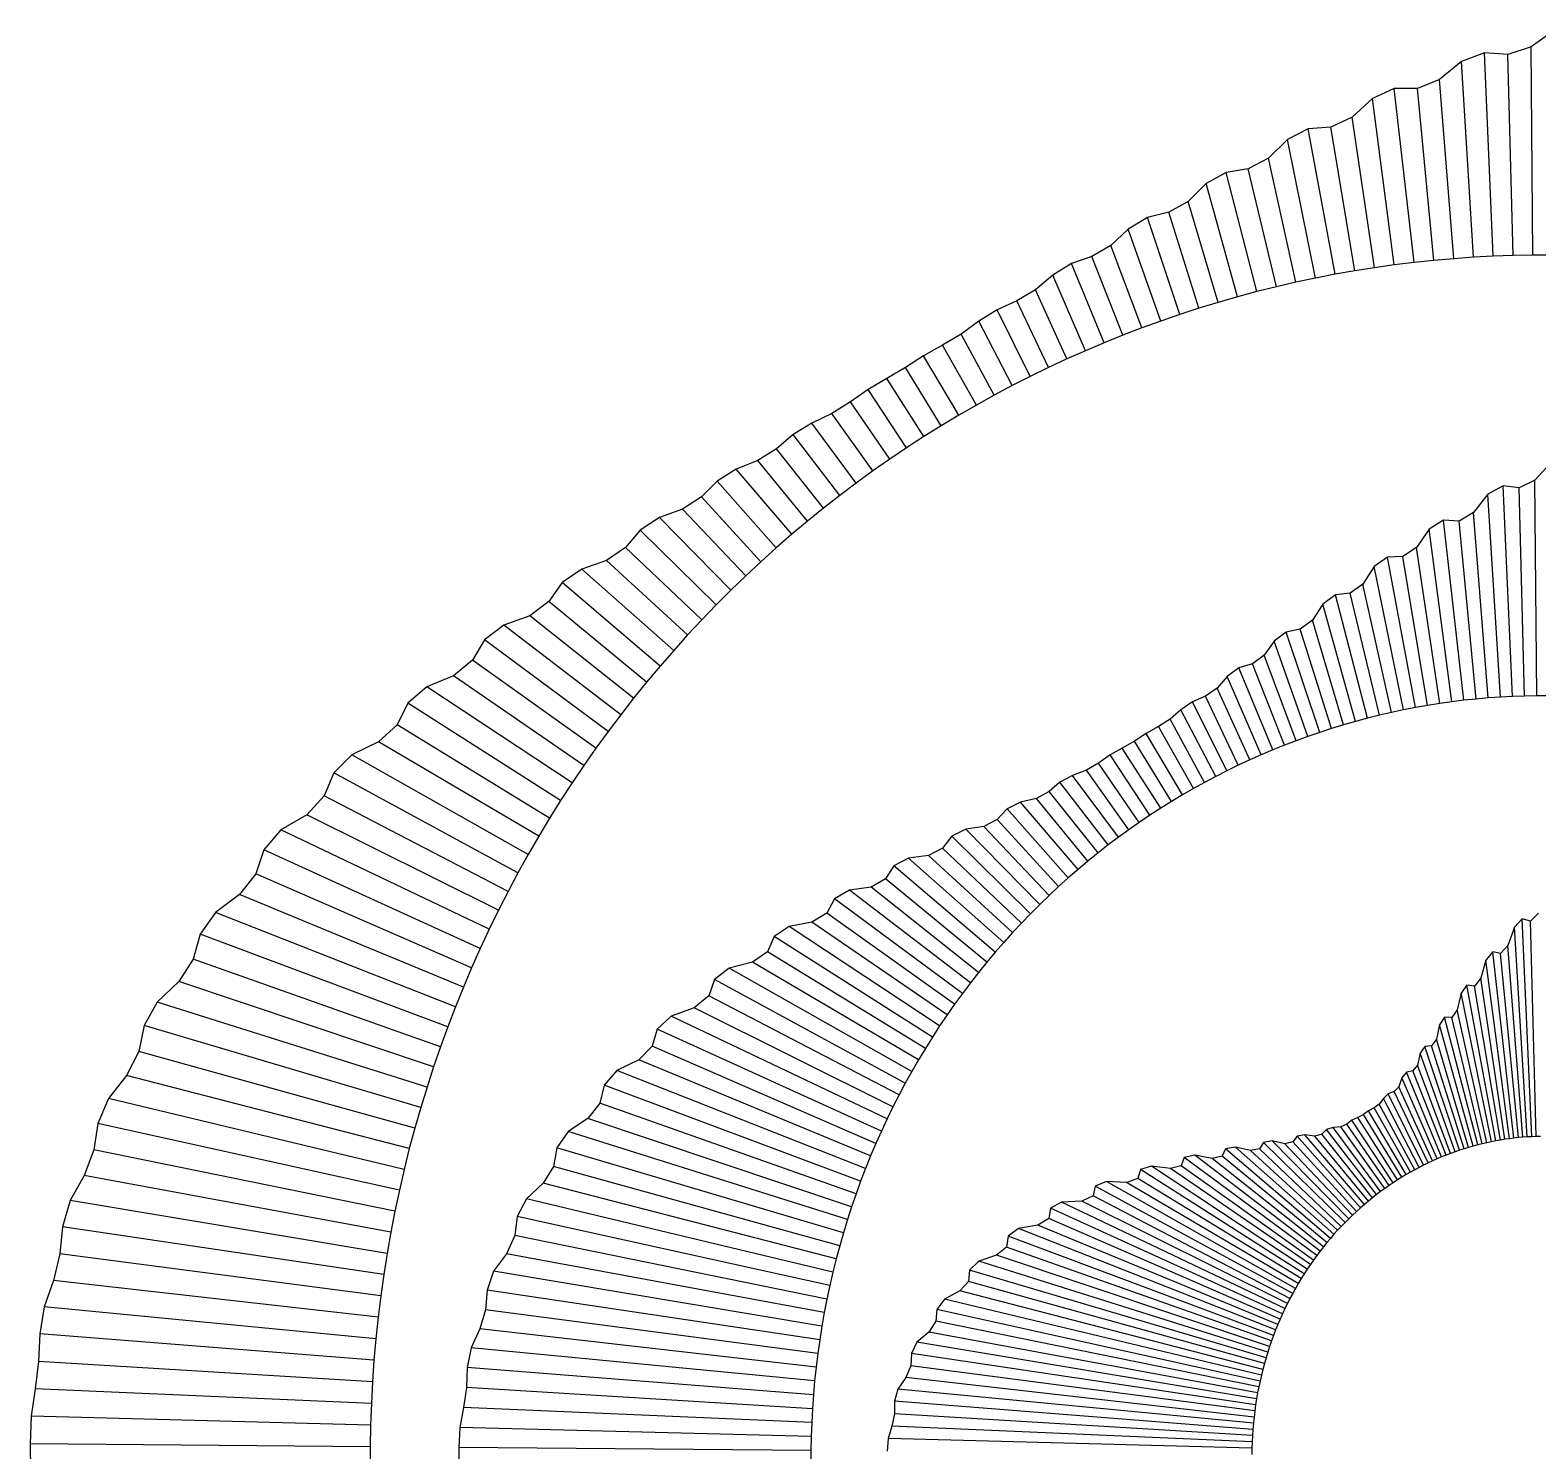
# Model space of a CAD drawing. Header units: metres. Extents: x -3093 to 1939, y -2140 to 2679.
# Drawn here: x -3093 to -271, y -62 to 2599 of the extents above; entities that cross this region are included whole.
import ezdxf

# ---------------------------------------------------------------- set-up
doc = ezdxf.new("R2010")
doc.units = ezdxf.units.M
for name, color, linetype in [('Fill', 3, 'Continuous'), ('Inner', 2, 'Continuous'), ('Outer', 1, 'Continuous')]:
    doc.layers.add(name, color=color, linetype=linetype)

msp = doc.modelspace()

# ---------------------------------------------------------------- linework, layer by layer
at = {"layer": 'Fill'}
for p, q in [((-391.8, 2173.3), (-414.2, 2540.2)), ((-354.7, 2175.2), (-371.3, 2556)), ((-317.7, 2176.5), (-327.5, 2553.1)), ((-280.6, 2177.2), (-284, 2567.3)), ((-503, 2163.6), (-540, 2489.1)), ((-465.9, 2167.5), (-496.9, 2489.3)), ((-428.9, 2170.7), (-455.3, 2506.2)), ((-540, 2159), (-581, 2470.9)), ((-576.9, 2153.8), (-619, 2435.7)), ((-650.6, 2141.5), (-701.1, 2413.6)), ((-613.8, 2148), (-658.8, 2417)), ((-687.4, 2134.4), (-740.2, 2393.7)), ((-724.1, 2126.6), (-775.6, 2358.8)), ((-797.1, 2109), (-854.8, 2332.3)), ((-760.6, 2118.1), (-813.6, 2338.9)), ((-833.4, 2099.3), (-892.2, 2311.4)), ((-869.6, 2088.9), (-925.6, 2278.1)), ((-941.5, 2066.3), (-1002.2, 2247.7)), ((-905.6, 2077.9), (-962.2, 2257.6)), ((-977.2, 2054), (-1038.2, 2226.2)), ((-1048, 2027.5), (-1106, 2174.8)), ((-1012.7, 2041), (-1070.5, 2195.5)), ((-1083.1, 2013.3), (-1144.5, 2161.5)), ((-1118, 1998.5), (-1179.5, 2139.9)), ((-1187.2, 1967), (-1246.7, 2091.7)), ((-1152.7, 1983), (-1211.7, 2112.4)), ((-1221.4, 1950.3), (-1283.6, 2075.1)), ((-1255.3, 1933), (-1318, 2053.5)), ((-1322.3, 1896.6), (-1385.7, 2008.7)), ((-1288.9, 1915.1), (-1351, 2029.5)), ((-1355.4, 1877.5), (-1421, 1988.8)), ((-1388.2, 1857.8), (-1455.2, 1967.2)), ((-1452.8, 1816.7), (-1524.9, 1925.6)), ((-1420.6, 1837.5), (-1490, 1946.4)), ((-1484.6, 1795.2), (-1558.2, 1902.4)), ((-1516, 1773.2), (-1592.7, 1880.6)), ((-1577.9, 1727.4), (-1665.2, 1841.3)), ((-1547.1, 1750.6), (-1630, 1862.6)), ((-1608.2, 1703.7), (-1696.6, 1814.9)), ((-1638.2, 1679.4), (-1731.5, 1792.7)), ((-1696.9, 1629.3), (-1807.5, 1754.3)), ((-1667.8, 1654.6), (-1771.8, 1776.4)), ((-273.4, 1352.1), (-277, 1756.2)), ((-1725.7, 1603.4), (-1836.9, 1724.8)), ((-341.4, 1349.8), (-364.7, 1729.8)), ((-318.7, 1351), (-336, 1745.3)), ((-296.1, 1351.8), (-306.3, 1741.7)), ((-1754, 1577), (-1872.2, 1701.6)), ((-364.1, 1348.2), (-391.5, 1695.6)), ((-1781.9, 1550.1), (-1915.6, 1686.2)), ((-409.6, 1343.8), (-448, 1681)), ((-386.8, 1346.2), (-418.9, 1679.5)), ((-1809.3, 1522.6), (-1951.8, 1662.7)), ((-432.3, 1341), (-474.8, 1664)), ((-1836.3, 1494.7), (-1979, 1630.1)), ((-500.3, 1330.2), (-552.5, 1612.1)), ((-477.6, 1334.2), (-524.3, 1612.8)), ((-455, 1337.8), (-498.6, 1629.7)), ((-1888.8, 1437.3), (-2061, 1589.6)), ((-1862.8, 1466.3), (-2014.8, 1605.5)), ((-522.9, 1325.8), (-577.6, 1594.5)), ((-1914.4, 1407.9), (-2097.4, 1564.3)), ((-545.5, 1321), (-598.8, 1561.6)), ((-1939.5, 1378.1), (-2122.4, 1528.8)), ((-590.5, 1310.2), (-650.3, 1541.5)), ((-568, 1315.8), (-622.9, 1544.5)), ((-1964, 1347.7), (-2158.3, 1502.2)), ((-612.9, 1304.2), (-673.8, 1523.9)), ((-1988.1, 1316.9), (-2206.7, 1484.7)), ((-679.7, 1283.8), (-742.5, 1471.7)), ((-657.5, 1291), (-716.2, 1477.1)), ((-635.2, 1297.8), (-693.3, 1493.8)), ((-2011.6, 1285.7), (-2243, 1456.9)), ((-701.8, 1276.2), (-764.9, 1454.6)), ((-2034.7, 1254), (-2265.6, 1418.7)), ((-745.6, 1259.8), (-805.7, 1412.4)), ((-723.7, 1268.2), (-783.6, 1428.2)), ((-2057.1, 1221.9), (-2301.2, 1389.6)), ((-789.1, 1241.8), (-852.7, 1388.3)), ((-767.4, 1251), (-831, 1404.5)), ((-2079.1, 1189.4), (-2350.9, 1369.3)), ((-810.6, 1232.2), (-871.7, 1366.3)), ((-2100.5, 1156.4), (-2386.5, 1338.6)), ((-853.2, 1211.9), (-917.6, 1341.2)), ((-832, 1222.3), (-893.6, 1351.4)), ((-895.3, 1190), (-959.6, 1308.5)), ((-874.3, 1201.2), (-939.3, 1325.9)), ((-2121.3, 1123.1), (-2406.7, 1297.9)), ((-936.6, 1166.6), (-1004.5, 1281.9)), ((-916, 1178.5), (-981.7, 1294.6)), ((-2161.3, 1055.2), (-2491.1, 1241.8)), ((-2141.6, 1089.3), (-2441.3, 1265.9)), ((-977.3, 1141.7), (-1049.2, 1254.5)), ((-957.1, 1154.3), (-1026.5, 1267.6)), ((-1017.3, 1115.2), (-1093.5, 1226.2)), ((-997.4, 1128.6), (-1072.1, 1241.5)), ((-2180.4, 1020.7), (-2525.1, 1207.9)), ((-1075.6, 1072.9), (-1166.1, 1190.8)), ((-1056.4, 1087.3), (-1142.2, 1203.3)), ((-1036.9, 1101.5), (-1116.3, 1212.8)), ((-2198.9, 985.9), (-2542.9, 1164.9)), ((-1113.4, 1042.8), (-1210, 1160.1)), ((-1094.6, 1058), (-1186.2, 1173.1)), ((-2216.9, 950.6), (-2575.8, 1129.6)), ((-1150.2, 1011.3), (-1264.8, 1140.9)), ((-1131.9, 1027.2), (-1239.7, 1153.4)), ((-2234.2, 915.1), (-2624.1, 1101.1)), ((-1203.6, 961.6), (-1342.1, 1102.5)), ((-1186, 978.5), (-1308.5, 1107.6)), ((-1168.3, 995.1), (-1283.4, 1120.8)), ((-1220.8, 944.3), (-1368.4, 1089.4)), ((-2251, 879.2), (-2655.9, 1063.7)), ((-1270.9, 890.6), (-1449.2, 1048.4)), ((-1254.5, 908.9), (-1411.9, 1053.1)), ((-1237.8, 926.8), (-1385.6, 1067)), ((-2267.1, 843), (-2671.2, 1018.7)), ((-1287, 872.1), (-1476.6, 1034)), ((-1333.5, 814.7), (-1560, 988.4)), ((-1318.3, 834.1), (-1519.5, 994.1)), ((-1302.8, 853.2), (-1492.3, 1009.4)), ((-2282.6, 806.5), (-2701.6, 980)), ((-1348.4, 794.9), (-1588.1, 972.3)), ((-2297.5, 769.6), (-2746.7, 946.6)), ((-1363, 774.9), (-1602.2, 945.5)), ((-282.7, 526.7), (-300.6, 934.6)), ((-2311.7, 732.5), (-2775.4, 905.9)), ((-1391.1, 734), (-1672.7, 920.4)), ((-1377.2, 754.6), (-1630, 928.3)), ((-291.1, 526.2), (-315.1, 919.3)), ((-274.5, 527), (-285, 930.3)), ((-1404.6, 713.1), (-1700.9, 901.8)), ((-299.4, 525.7), (-327.7, 885)), ((-2325.3, 695.1), (-2788.1, 859)), ((-1430.7, 670.6), (-1741.1, 853.5)), ((-1417.8, 692), (-1713.4, 873.1)), ((-324.6, 523), (-368.6, 857.2)), ((-316.2, 524), (-355.9, 872.8)), ((-307.8, 524.9), (-341, 869.7)), ((-1455.3, 627), (-1812.4, 820.9)), ((-1443.2, 648.9), (-1784.8, 842.2)), ((-333, 521.8), (-378.1, 823.8)), ((-2338.3, 657.4), (-2815.1, 817)), ((-1467.1, 604.9), (-1823.4, 790.4)), ((-358.4, 517.3), (-414.9, 795.2)), ((-349.9, 519), (-404, 810.5)), ((-341.5, 520.5), (-389.7, 808.7)), ((-2350.6, 619.5), (-2855.5, 778.7)), ((-1478.5, 582.5), (-1850.3, 767.9)), ((-366.9, 515.5), (-422.1, 764.4)), ((-2362.3, 581.3), (-2880.1, 734.7)), ((-1489.5, 559.9), (-1893.4, 752.5)), ((-392.4, 509.2), (-455.4, 736.4)), ((-383.9, 511.5), (-445.8, 750.7)), ((-375.4, 513.6), (-432.2, 750.1)), ((-1500.2, 537), (-1919.6, 728.2)), ((-400.9, 506.7), (-460.9, 709.4)), ((-2373.3, 542.9), (-2890.3, 686.3)), ((-1510.4, 514), (-1929, 696)), ((-426.3, 498.5), (-491.7, 683)), ((-417.9, 501.4), (-482.9, 695.7)), ((-409.4, 504.1), (-470.1, 696.6)), ((-1529.8, 467.2), (-1995.2, 650.6)), ((-1520.3, 490.7), (-1954.4, 670.5)), ((-443.2, 492.2), (-505.4, 650)), ((-434.8, 495.4), (-496.7, 660.9)), ((-2383.7, 504.3), (-2913.1, 641.2)), ((-1538.9, 443.6), (-2019.2, 623.1)), ((-460.1, 485.2), (-525.9, 636.7)), ((-451.7, 488.8), (-517.4, 647.6)), ((-2393.3, 465.4), (-2947, 598.4)), ((-493.3, 469.3), (-560.5, 598.4)), ((-485.1, 473.5), (-551.7, 607.2)), ((-476.8, 477.6), (-540.5, 611.2)), ((-468.4, 481.5), (-531.6, 620.1)), ((-1547.6, 419.7), (-2026.9, 589.4)), ((-526, 450.8), (-597.8, 568.1)), ((-517.9, 455.7), (-588.1, 574.9)), ((-509.8, 460.4), (-577.7, 580.5)), ((-501.6, 464.9), (-568.1, 587.5)), ((-2402.4, 426.4), (-2966.9, 551.5)), ((-1563.7, 371.4), (-2086.7, 536.3)), ((-1555.9, 395.6), (-2049.8, 560.9)), ((-573.3, 418.3), (-667, 540.3)), ((-565.6, 424.1), (-654.4, 544.1)), ((-557.8, 429.8), (-639.9, 544.9)), ((-549.9, 435.3), (-628.9, 550.1)), ((-542, 440.6), (-619.3, 557.4)), ((-534, 445.8), (-608.4, 562.5)), ((-632.3, 366), (-785.1, 516.1)), ((-625.3, 373.1), (-768.6, 518.9)), ((-618.1, 380), (-744.8, 513.6)), ((-610.8, 386.8), (-730, 516.8)), ((-603.5, 393.4), (-722, 527.4)), ((-596.1, 399.9), (-707.5, 530.4)), ((-588.6, 406.2), (-688.6, 527.5)), ((-581, 412.3), (-675.7, 531.4)), ((-2410.7, 387.1), (-2974.4, 501.8)), ((-1571.2, 347), (-2107.6, 505.9)), ((-685.2, 304.1), (-933.1, 487.6)), ((-679, 312.4), (-913.3, 492.2)), ((-672.6, 320.5), (-880.8, 486)), ((-666.2, 328.4), (-862.2, 490)), ((-659.6, 336.3), (-855.8, 503.8)), ((-653, 343.9), (-837.4, 507.1)), ((-646.2, 351.4), (-809, 500.7)), ((-639.3, 358.8), (-792.2, 503.9)), ((-2418.4, 347.7), (-2992.3, 454.1)), ((-1578.2, 322.4), (-2113.7, 470.9)), ((-708.8, 269.8), (-1015.3, 465.1)), ((-703.1, 278.6), (-994.4, 471.4)), ((-697.2, 287.2), (-958.7, 467)), ((-691.3, 295.8), (-938.8, 472.3)), ((-1584.9, 297.7), (-2133.3, 439.5)), ((-730.2, 233.3), (-1099.7, 433.9)), ((-725.1, 242.6), (-1078.5, 442.6)), ((-719.8, 251.8), (-1041, 441)), ((-714.3, 260.9), (-1020.2, 448.3)), ((-2425.3, 308.1), (-3018.4, 407.4)), ((-1591.1, 272.8), (-2164.6, 410.5)), ((-744.8, 204.7), (-1162.7, 404)), ((-740.1, 214.4), (-1124.8, 406.2)), ((-735.3, 223.9), (-1103.9, 415.8)), ((-1596.9, 247.8), (-2181.6, 377.4)), ((-753.8, 185), (-1186.9, 373.3)), ((-749.4, 194.9), (-1183.4, 392.7)), ((-2431.6, 268.4), (-3032.7, 358.2)), ((-1602.2, 222.7), (-2186.1, 341.5)), ((-766.1, 154.6), (-1263, 340.4)), ((-762.1, 164.9), (-1243.7, 354.5)), ((-758.1, 175), (-1207.1, 361)), ((-769.8, 144.3), (-1265.8, 319.9)), ((-2437.3, 228.5), (-3037.7, 307.5)), ((-1607.1, 197.4), (-2201.6, 307.6)), ((-776.9, 123.3), (-1318, 293.9)), ((-773.4, 133.8), (-1284.5, 304.8)), ((-2442.2, 188.5), (-3049.9, 257.7)), ((-1611.6, 172), (-2225.9, 274.8)), ((-783.2, 101.9), (-1337.2, 255.6)), ((-780.1, 112.7), (-1335.1, 277.1)), ((-1615.6, 146.4), (-2238.3, 239.5)), ((-786.1, 91.1), (-1353.5, 237.9)), ((-2446.4, 148.3), (-3067.1, 208.1)), ((-1619.2, 120.8), (-2241.2, 202.7)), ((-791.3, 69.2), (-1396.4, 203.4)), ((-788.8, 80.2), (-1382.2, 222.7)), ((-793.7, 58.2), (-1397.9, 181.1)), ((-2449.9, 108.1), (-3075.5, 157.3)), ((-1622.4, 95.1), (-2252, 166.8)), ((-797.8, 35.8), (-1433.5, 142.1)), ((-795.9, 47), (-1411, 161)), ((-1625.1, 69.3), (-2268.1, 131.2)), ((-799.6, 24.5), (-1443.9, 120.8)), ((-2452.7, 67.8), (-3077.7, 106)), ((-1627.4, 43.4), (-2275.4, 94.4)), ((-801.2, 13.1), (-1444.8, 97.8)), ((-1629.2, 17.4), (-2276.7, 57)), ((-802.6, 1.7), (-1454.1, 75.9)), ((-2454.8, 27.3), (-3083.9, 54.8)), ((-804.9, -21.4), (-1475.4, 31.4)), ((-803.8, -9.8), (-1469.1, 54.2)), ((-2456.3, -13.2), (-3091.3, 3.5)), ((-1630.6, -8.7), (-2282.3, 19.8)), ((-805.7, -33), (-1475.6, 8)), ((-1631.5, -34.8), (-2289.4, -17.5)), ((-806.3, -44.7), (-1480.6, -15.2)), ((-2457, -53.7), (-3093.4, -48.2)), ((-1631.9, -60.9), (-2291.3, -55.2)), ((-806.7, -56.4), (-1487.4, -38.5))]:
    msp.add_line(p, q, dxfattribs=at)
at = {"layer": 'Inner'}
for p, q in [((-391.8, 2173.3), (-428.9, 2170.7)), ((-354.7, 2175.2), (-391.8, 2173.3)), ((-317.7, 2176.5), (-354.7, 2175.2)), ((-280.6, 2177.2), (-317.7, 2176.5)), ((-243.6, 2177.2), (-280.6, 2177.2)), ((-613.8, 2148), (-650.6, 2141.5)), ((-576.9, 2153.8), (-613.8, 2148)), ((-540, 2159), (-576.9, 2153.8)), ((-503, 2163.6), (-540, 2159)), ((-465.9, 2167.5), (-503, 2163.6)), ((-428.9, 2170.7), (-465.9, 2167.5)), ((-760.6, 2118.1), (-797.1, 2109)), ((-724.1, 2126.6), (-760.6, 2118.1)), ((-687.4, 2134.4), (-724.1, 2126.6)), ((-650.6, 2141.5), (-687.4, 2134.4)), ((-869.6, 2088.9), (-905.6, 2077.9)), ((-833.4, 2099.3), (-869.6, 2088.9)), ((-797.1, 2109), (-833.4, 2099.3)), ((-941.5, 2066.3), (-977.2, 2054)), ((-905.6, 2077.9), (-941.5, 2066.3)), ((-1012.7, 2041), (-1048, 2027.5)), ((-977.2, 2054), (-1012.7, 2041)), ((-1083.1, 2013.3), (-1118, 1998.5)), ((-1048, 2027.5), (-1083.1, 2013.3)), ((-1152.7, 1983), (-1187.2, 1967)), ((-1118, 1998.5), (-1152.7, 1983)), ((-1221.4, 1950.3), (-1255.3, 1933)), ((-1187.2, 1967), (-1221.4, 1950.3)), ((-1255.3, 1933), (-1288.9, 1915.1)), ((-1322.3, 1896.6), (-1355.4, 1877.5)), ((-1288.9, 1915.1), (-1322.3, 1896.6)), ((-1355.4, 1877.5), (-1388.2, 1857.8)), ((-1420.6, 1837.5), (-1452.8, 1816.7)), ((-1388.2, 1857.8), (-1420.6, 1837.5)), ((-1452.8, 1816.7), (-1484.6, 1795.2)), ((-1484.6, 1795.2), (-1516, 1773.2)), ((-1547.1, 1750.6), (-1577.9, 1727.4)), ((-1516, 1773.2), (-1547.1, 1750.6)), ((-1577.9, 1727.4), (-1608.2, 1703.7)), ((-1608.2, 1703.7), (-1638.2, 1679.4)), ((-1638.2, 1679.4), (-1667.8, 1654.6)), ((-1667.8, 1654.6), (-1696.9, 1629.3)), ((-1696.9, 1629.3), (-1725.7, 1603.4)), ((-1725.7, 1603.4), (-1754, 1577)), ((-1754, 1577), (-1781.9, 1550.1)), ((-1781.9, 1550.1), (-1809.3, 1522.6)), ((-1809.3, 1522.6), (-1836.3, 1494.7)), ((-1836.3, 1494.7), (-1862.8, 1466.3)), ((-1862.8, 1466.3), (-1888.8, 1437.3)), ((-1888.8, 1437.3), (-1914.4, 1407.9)), ((-1914.4, 1407.9), (-1939.5, 1378.1)), ((-1939.5, 1378.1), (-1964, 1347.7)), ((-1964, 1347.7), (-1988.1, 1316.9)), ((-500.3, 1330.2), (-522.9, 1325.8)), ((-477.6, 1334.2), (-500.3, 1330.2)), ((-455, 1337.8), (-477.6, 1334.2)), ((-432.3, 1341), (-455, 1337.8)), ((-409.6, 1343.8), (-432.3, 1341)), ((-386.8, 1346.2), (-409.6, 1343.8)), ((-364.1, 1348.2), (-386.8, 1346.2)), ((-341.4, 1349.8), (-364.1, 1348.2)), ((-318.7, 1351), (-341.4, 1349.8)), ((-296.1, 1351.8), (-318.7, 1351)), ((-273.4, 1352.1), (-296.1, 1351.8)), ((-250.8, 1352.1), (-273.4, 1352.1)), ((-1988.1, 1316.9), (-2011.6, 1285.7)), ((-612.9, 1304.2), (-635.2, 1297.8)), ((-590.5, 1310.2), (-612.9, 1304.2)), ((-568, 1315.8), (-590.5, 1310.2)), ((-545.5, 1321), (-568, 1315.8)), ((-522.9, 1325.8), (-545.5, 1321)), ((-2011.6, 1285.7), (-2034.7, 1254)), ((-701.8, 1276.2), (-723.7, 1268.2)), ((-679.7, 1283.8), (-701.8, 1276.2)), ((-657.5, 1291), (-679.7, 1283.8)), ((-635.2, 1297.8), (-657.5, 1291)), ((-2034.7, 1254), (-2057.1, 1221.9)), ((-789.1, 1241.8), (-810.6, 1232.2)), ((-767.4, 1251), (-789.1, 1241.8)), ((-745.6, 1259.8), (-767.4, 1251)), ((-723.7, 1268.2), (-745.6, 1259.8)), ((-2057.1, 1221.9), (-2079.1, 1189.4)), ((-832, 1222.3), (-853.2, 1211.9)), ((-810.6, 1232.2), (-832, 1222.3)), ((-2079.1, 1189.4), (-2100.5, 1156.4)), ((-895.3, 1190), (-916, 1178.5)), ((-874.3, 1201.2), (-895.3, 1190)), ((-853.2, 1211.9), (-874.3, 1201.2)), ((-936.6, 1166.6), (-957.1, 1154.3)), ((-916, 1178.5), (-936.6, 1166.6)), ((-2100.5, 1156.4), (-2121.3, 1123.1)), ((-977.3, 1141.7), (-997.4, 1128.6)), ((-957.1, 1154.3), (-977.3, 1141.7)), ((-2121.3, 1123.1), (-2141.6, 1089.3)), ((-1036.9, 1101.5), (-1056.4, 1087.3)), ((-1017.3, 1115.2), (-1036.9, 1101.5)), ((-997.4, 1128.6), (-1017.3, 1115.2)), ((-2141.6, 1089.3), (-2161.3, 1055.2)), ((-1075.6, 1072.9), (-1094.6, 1058)), ((-1056.4, 1087.3), (-1075.6, 1072.9)), ((-2161.3, 1055.2), (-2180.4, 1020.7)), ((-1094.6, 1058), (-1113.4, 1042.8)), ((-2180.4, 1020.7), (-2198.9, 985.9)), ((-1131.9, 1027.2), (-1150.2, 1011.3)), ((-1113.4, 1042.8), (-1131.9, 1027.2)), ((-1168.3, 995.1), (-1186, 978.5)), ((-1150.2, 1011.3), (-1168.3, 995.1)), ((-2198.9, 985.9), (-2216.9, 950.6)), ((-1203.6, 961.6), (-1220.8, 944.3)), ((-1186, 978.5), (-1203.6, 961.6)), ((-2216.9, 950.6), (-2234.2, 915.1)), ((-1220.8, 944.3), (-1237.8, 926.8)), ((-2234.2, 915.1), (-2251, 879.2)), ((-1254.5, 908.9), (-1270.9, 890.6)), ((-1237.8, 926.8), (-1254.5, 908.9)), ((-2251, 879.2), (-2267.1, 843)), ((-1270.9, 890.6), (-1287, 872.1)), ((-1302.8, 853.2), (-1318.3, 834.1)), ((-1287, 872.1), (-1302.8, 853.2)), ((-2267.1, 843), (-2282.6, 806.5)), ((-1318.3, 834.1), (-1333.5, 814.7)), ((-2282.6, 806.5), (-2297.5, 769.6)), ((-1348.4, 794.9), (-1363, 774.9)), ((-1333.5, 814.7), (-1348.4, 794.9)), ((-2297.5, 769.6), (-2311.7, 732.5)), ((-1363, 774.9), (-1377.2, 754.6)), ((-1391.1, 734), (-1404.6, 713.1)), ((-1377.2, 754.6), (-1391.1, 734)), ((-2311.7, 732.5), (-2325.3, 695.1)), ((-1404.6, 713.1), (-1417.8, 692)), ((-2325.3, 695.1), (-2338.3, 657.4)), ((-1417.8, 692), (-1430.7, 670.6)), ((-2338.3, 657.4), (-2350.6, 619.5)), ((-1430.7, 670.6), (-1443.2, 648.9)), ((-1455.3, 627), (-1467.1, 604.9)), ((-1443.2, 648.9), (-1455.3, 627)), ((-2350.6, 619.5), (-2362.3, 581.3)), ((-1467.1, 604.9), (-1478.5, 582.5)), ((-2362.3, 581.3), (-2373.3, 542.9)), ((-1478.5, 582.5), (-1489.5, 559.9)), ((-2373.3, 542.9), (-2383.7, 504.3)), ((-1500.2, 537), (-1510.4, 514)), ((-1489.5, 559.9), (-1500.2, 537)), ((-1510.4, 514), (-1520.3, 490.7)), ((-392.4, 509.2), (-400.9, 506.7)), ((-383.9, 511.5), (-392.4, 509.2)), ((-375.4, 513.6), (-383.9, 511.5)), ((-366.9, 515.5), (-375.4, 513.6)), ((-358.4, 517.3), (-366.9, 515.5)), ((-349.9, 519), (-358.4, 517.3)), ((-341.5, 520.5), (-349.9, 519)), ((-333, 521.8), (-341.5, 520.5)), ((-324.6, 523), (-333, 521.8)), ((-316.2, 524), (-324.6, 523)), ((-307.8, 524.9), (-316.2, 524)), ((-299.4, 525.7), (-307.8, 524.9)), ((-291.1, 526.2), (-299.4, 525.7)), ((-282.7, 526.7), (-291.1, 526.2)), ((-274.5, 527), (-282.7, 526.7)), ((-266.2, 527.1), (-274.5, 527)), ((-2383.7, 504.3), (-2393.3, 465.4)), ((-1520.3, 490.7), (-1529.8, 467.2)), ((-468.4, 481.5), (-476.8, 477.6)), ((-460.1, 485.2), (-468.4, 481.5)), ((-451.7, 488.8), (-460.1, 485.2)), ((-443.2, 492.2), (-451.7, 488.8)), ((-434.8, 495.4), (-443.2, 492.2)), ((-426.3, 498.5), (-434.8, 495.4)), ((-417.9, 501.4), (-426.3, 498.5)), ((-409.4, 504.1), (-417.9, 501.4)), ((-400.9, 506.7), (-409.4, 504.1)), ((-2393.3, 465.4), (-2402.4, 426.4)), ((-1529.8, 467.2), (-1538.9, 443.6)), ((-517.9, 455.7), (-526, 450.8)), ((-509.8, 460.4), (-517.9, 455.7)), ((-501.6, 464.9), (-509.8, 460.4)), ((-493.3, 469.3), (-501.6, 464.9)), ((-485.1, 473.5), (-493.3, 469.3)), ((-476.8, 477.6), (-485.1, 473.5)), ((-2402.4, 426.4), (-2410.7, 387.1)), ((-1538.9, 443.6), (-1547.6, 419.7)), ((-565.6, 424.1), (-573.3, 418.3)), ((-557.8, 429.8), (-565.6, 424.1)), ((-549.9, 435.3), (-557.8, 429.8)), ((-542, 440.6), (-549.9, 435.3)), ((-534, 445.8), (-542, 440.6)), ((-526, 450.8), (-534, 445.8)), ((-1555.9, 395.6), (-1563.7, 371.4)), ((-1547.6, 419.7), (-1555.9, 395.6)), ((-596.1, 399.9), (-603.5, 393.4)), ((-588.6, 406.2), (-596.1, 399.9)), ((-581, 412.3), (-588.6, 406.2)), ((-573.3, 418.3), (-581, 412.3)), ((-2410.7, 387.1), (-2418.4, 347.7)), ((-1563.7, 371.4), (-1571.2, 347)), ((-625.3, 373.1), (-632.3, 366)), ((-618.1, 380), (-625.3, 373.1)), ((-610.8, 386.8), (-618.1, 380)), ((-603.5, 393.4), (-610.8, 386.8)), ((-2418.4, 347.7), (-2425.3, 308.1)), ((-1571.2, 347), (-1578.2, 322.4)), ((-653, 343.9), (-659.6, 336.3)), ((-646.2, 351.4), (-653, 343.9)), ((-639.3, 358.8), (-646.2, 351.4)), ((-632.3, 366), (-639.3, 358.8)), ((-1578.2, 322.4), (-1584.9, 297.7)), ((-679, 312.4), (-685.2, 304.1)), ((-672.6, 320.5), (-679, 312.4)), ((-666.2, 328.4), (-672.6, 320.5)), ((-659.6, 336.3), (-666.2, 328.4)), ((-2425.3, 308.1), (-2431.6, 268.4)), ((-1584.9, 297.7), (-1591.1, 272.8)), ((-697.2, 287.2), (-703.1, 278.6)), ((-691.3, 295.8), (-697.2, 287.2)), ((-685.2, 304.1), (-691.3, 295.8)), ((-2431.6, 268.4), (-2437.3, 228.5)), ((-1591.1, 272.8), (-1596.9, 247.8)), ((-714.3, 260.9), (-719.8, 251.8)), ((-708.8, 269.8), (-714.3, 260.9)), ((-703.1, 278.6), (-708.8, 269.8)), ((-2437.3, 228.5), (-2442.2, 188.5)), ((-1596.9, 247.8), (-1602.2, 222.7)), ((-730.2, 233.3), (-735.3, 223.9)), ((-725.1, 242.6), (-730.2, 233.3)), ((-719.8, 251.8), (-725.1, 242.6)), ((-1602.2, 222.7), (-1607.1, 197.4)), ((-744.8, 204.7), (-749.4, 194.9)), ((-740.1, 214.4), (-744.8, 204.7)), ((-735.3, 223.9), (-740.1, 214.4)), ((-2442.2, 188.5), (-2446.4, 148.3)), ((-1611.6, 172), (-1615.6, 146.4)), ((-1607.1, 197.4), (-1611.6, 172)), ((-758.1, 175), (-762.1, 164.9)), ((-753.8, 185), (-758.1, 175)), ((-749.4, 194.9), (-753.8, 185)), ((-2446.4, 148.3), (-2449.9, 108.1)), ((-1615.6, 146.4), (-1619.2, 120.8)), ((-769.8, 144.3), (-773.4, 133.8)), ((-766.1, 154.6), (-769.8, 144.3)), ((-762.1, 164.9), (-766.1, 154.6)), ((-1619.2, 120.8), (-1622.4, 95.1)), ((-776.9, 123.3), (-780.1, 112.7)), ((-773.4, 133.8), (-776.9, 123.3)), ((-2449.9, 108.1), (-2452.7, 67.8)), ((-1622.4, 95.1), (-1625.1, 69.3)), ((-786.1, 91.1), (-788.8, 80.2)), ((-783.2, 101.9), (-786.1, 91.1)), ((-780.1, 112.7), (-783.2, 101.9)), ((-2452.7, 67.8), (-2454.8, 27.3)), ((-1625.1, 69.3), (-1627.4, 43.4)), ((-793.7, 58.2), (-795.9, 47)), ((-791.3, 69.2), (-793.7, 58.2)), ((-788.8, 80.2), (-791.3, 69.2)), ((-1627.4, 43.4), (-1629.2, 17.4)), ((-797.8, 35.8), (-799.6, 24.5)), ((-795.9, 47), (-797.8, 35.8)), ((-2454.8, 27.3), (-2456.3, -13.2)), ((-1629.2, 17.4), (-1630.6, -8.7)), ((-802.6, 1.7), (-803.8, -9.8)), ((-801.2, 13.1), (-802.6, 1.7)), ((-799.6, 24.5), (-801.2, 13.1)), ((-2456.3, -13.2), (-2457, -53.7)), ((-1630.6, -8.7), (-1631.5, -34.8)), ((-804.9, -21.4), (-805.7, -33)), ((-803.8, -9.8), (-804.9, -21.4)), ((-2457, -53.7), (-2457, -94.3)), ((-1631.5, -34.8), (-1631.9, -60.9)), ((-806.7, -56.4), (-806.9, -68.1)), ((-806.3, -44.7), (-806.7, -56.4)), ((-805.7, -33), (-806.3, -44.7)), ((-1631.9, -60.9), (-1631.9, -87.1))]:
    msp.add_line(p, q, dxfattribs=at)
at = {"layer": 'Outer'}
for p, q in [((-240, 2598.7), (-284, 2567.3)), ((-414.2, 2540.2), (-455.3, 2506.2)), ((-371.3, 2556), (-414.2, 2540.2)), ((-327.5, 2553.1), (-371.3, 2556)), ((-284, 2567.3), (-327.5, 2553.1)), ((-540, 2489.1), (-581, 2470.9)), ((-496.9, 2489.3), (-540, 2489.1)), ((-455.3, 2506.2), (-496.9, 2489.3)), ((-581, 2470.9), (-619, 2435.7)), ((-619, 2435.7), (-658.8, 2417)), ((-701.1, 2413.6), (-740.2, 2393.7)), ((-658.8, 2417), (-701.1, 2413.6)), ((-740.2, 2393.7), (-775.6, 2358.8)), ((-775.6, 2358.8), (-813.6, 2338.9)), ((-854.8, 2332.3), (-892.2, 2311.4)), ((-813.6, 2338.9), (-854.8, 2332.3)), ((-892.2, 2311.4), (-925.6, 2278.1)), ((-925.6, 2278.1), (-962.2, 2257.6)), ((-1002.2, 2247.7), (-1038.2, 2226.2)), ((-962.2, 2257.6), (-1002.2, 2247.7)), ((-1038.2, 2226.2), (-1070.5, 2195.5)), ((-1106, 2174.8), (-1144.5, 2161.5)), ((-1070.5, 2195.5), (-1106, 2174.8)), ((-1144.5, 2161.5), (-1179.5, 2139.9)), ((-1179.5, 2139.9), (-1211.7, 2112.4)), ((-1246.7, 2091.7), (-1283.6, 2075.1)), ((-1211.7, 2112.4), (-1246.7, 2091.7)), ((-1283.6, 2075.1), (-1318, 2053.5)), ((-1318, 2053.5), (-1351, 2029.5)), ((-1385.7, 2008.7), (-1421, 1988.8)), ((-1351, 2029.5), (-1385.7, 2008.7)), ((-1421, 1988.8), (-1455.2, 1967.2)), ((-1455.2, 1967.2), (-1490, 1946.4)), ((-1524.9, 1925.6), (-1558.2, 1902.4)), ((-1490, 1946.4), (-1524.9, 1925.6)), ((-1558.2, 1902.4), (-1592.7, 1880.6)), ((-1592.7, 1880.6), (-1630, 1862.6)), ((-1665.2, 1841.3), (-1696.6, 1814.9)), ((-1630, 1862.6), (-1665.2, 1841.3)), ((-1696.6, 1814.9), (-1731.5, 1792.7)), ((-1731.5, 1792.7), (-1771.8, 1776.4)), ((-247, 1788.7), (-277, 1756.2)), ((-1807.5, 1754.3), (-1836.9, 1724.8)), ((-1771.8, 1776.4), (-1807.5, 1754.3)), ((-277, 1756.2), (-306.3, 1741.7)), ((-1836.9, 1724.8), (-1872.2, 1701.6)), ((-364.7, 1729.8), (-391.5, 1695.6)), ((-336, 1745.3), (-364.7, 1729.8)), ((-306.3, 1741.7), (-336, 1745.3)), ((-1872.2, 1701.6), (-1915.6, 1686.2)), ((-391.5, 1695.6), (-418.9, 1679.5)), ((-1915.6, 1686.2), (-1951.8, 1662.7)), ((-448, 1681), (-474.8, 1664)), ((-418.9, 1679.5), (-448, 1681)), ((-1951.8, 1662.7), (-1979, 1630.1)), ((-474.8, 1664), (-498.6, 1629.7)), ((-1979, 1630.1), (-2014.8, 1605.5)), ((-552.5, 1612.1), (-577.6, 1594.5)), ((-524.3, 1612.8), (-552.5, 1612.1)), ((-498.6, 1629.7), (-524.3, 1612.8)), ((-2061, 1589.6), (-2097.4, 1564.3)), ((-2014.8, 1605.5), (-2061, 1589.6)), ((-577.6, 1594.5), (-598.8, 1561.6)), ((-2097.4, 1564.3), (-2122.4, 1528.8)), ((-598.8, 1561.6), (-622.9, 1544.5)), ((-2122.4, 1528.8), (-2158.3, 1502.2)), ((-650.3, 1541.5), (-673.8, 1523.9)), ((-622.9, 1544.5), (-650.3, 1541.5)), ((-2158.3, 1502.2), (-2206.7, 1484.7)), ((-673.8, 1523.9), (-693.3, 1493.8)), ((-2206.7, 1484.7), (-2243, 1456.9)), ((-742.5, 1471.7), (-764.9, 1454.6)), ((-716.2, 1477.1), (-742.5, 1471.7)), ((-693.3, 1493.8), (-716.2, 1477.1)), ((-2243, 1456.9), (-2265.6, 1418.7)), ((-764.9, 1454.6), (-783.6, 1428.2)), ((-2265.6, 1418.7), (-2301.2, 1389.6)), ((-805.7, 1412.4), (-831, 1404.5)), ((-783.6, 1428.2), (-805.7, 1412.4)), ((-2301.2, 1389.6), (-2350.9, 1369.3)), ((-852.7, 1388.3), (-871.7, 1366.3)), ((-831, 1404.5), (-852.7, 1388.3)), ((-2350.9, 1369.3), (-2386.5, 1338.6)), ((-871.7, 1366.3), (-893.6, 1351.4)), ((-2386.5, 1338.6), (-2406.7, 1297.9)), ((-917.6, 1341.2), (-939.3, 1325.9)), ((-893.6, 1351.4), (-917.6, 1341.2)), ((-959.6, 1308.5), (-981.7, 1294.6)), ((-939.3, 1325.9), (-959.6, 1308.5)), ((-2406.7, 1297.9), (-2441.3, 1265.9)), ((-1004.5, 1281.9), (-1026.5, 1267.6)), ((-981.7, 1294.6), (-1004.5, 1281.9)), ((-2491.1, 1241.8), (-2525.1, 1207.9)), ((-2441.3, 1265.9), (-2491.1, 1241.8)), ((-1049.2, 1254.5), (-1072.1, 1241.5)), ((-1026.5, 1267.6), (-1049.2, 1254.5)), ((-1093.5, 1226.2), (-1116.3, 1212.8)), ((-1072.1, 1241.5), (-1093.5, 1226.2)), ((-2525.1, 1207.9), (-2542.9, 1164.9)), ((-1166.1, 1190.8), (-1186.2, 1173.1)), ((-1142.2, 1203.3), (-1166.1, 1190.8)), ((-1116.3, 1212.8), (-1142.2, 1203.3)), ((-2542.9, 1164.9), (-2575.8, 1129.6)), ((-1210, 1160.1), (-1239.7, 1153.4)), ((-1186.2, 1173.1), (-1210, 1160.1)), ((-2575.8, 1129.6), (-2624.1, 1101.1)), ((-1264.8, 1140.9), (-1283.4, 1120.8)), ((-1239.7, 1153.4), (-1264.8, 1140.9)), ((-2624.1, 1101.1), (-2655.9, 1063.7)), ((-1342.1, 1102.5), (-1368.4, 1089.4)), ((-1308.5, 1107.6), (-1342.1, 1102.5)), ((-1283.4, 1120.8), (-1308.5, 1107.6)), ((-1368.4, 1089.4), (-1385.6, 1067)), ((-2655.9, 1063.7), (-2671.2, 1018.7)), ((-1449.2, 1048.4), (-1476.6, 1034)), ((-1411.9, 1053.1), (-1449.2, 1048.4)), ((-1385.6, 1067), (-1411.9, 1053.1)), ((-2671.2, 1018.7), (-2701.6, 980)), ((-1476.6, 1034), (-1492.3, 1009.4)), ((-1560, 988.4), (-1588.1, 972.3)), ((-1519.5, 994.1), (-1560, 988.4)), ((-1492.3, 1009.4), (-1519.5, 994.1)), ((-2701.6, 980), (-2746.7, 946.6)), ((-1588.1, 972.3), (-1602.2, 945.5)), ((-2746.7, 946.6), (-2775.4, 905.9)), ((-1602.2, 945.5), (-1630, 928.3)), ((-300.6, 934.6), (-315.1, 919.3)), ((-285, 930.3), (-300.6, 934.6)), ((-269.9, 945.1), (-285, 930.3)), ((-2775.4, 905.9), (-2788.1, 859)), ((-1672.7, 920.4), (-1700.9, 901.8)), ((-1630, 928.3), (-1672.7, 920.4)), ((-315.1, 919.3), (-327.7, 885)), ((-1700.9, 901.8), (-1713.4, 873.1)), ((-327.7, 885), (-341, 869.7)), ((-2788.1, 859), (-2815.1, 817)), ((-1741.1, 853.5), (-1784.8, 842.2)), ((-1713.4, 873.1), (-1741.1, 853.5)), ((-368.6, 857.2), (-378.1, 823.8)), ((-355.9, 872.8), (-368.6, 857.2)), ((-341, 869.7), (-355.9, 872.8)), ((-1812.4, 820.9), (-1823.4, 790.4)), ((-1784.8, 842.2), (-1812.4, 820.9)), ((-378.1, 823.8), (-389.7, 808.7)), ((-2815.1, 817), (-2855.5, 778.7)), ((-1823.4, 790.4), (-1850.3, 767.9)), ((-414.9, 795.2), (-422.1, 764.4)), ((-404, 810.5), (-414.9, 795.2)), ((-389.7, 808.7), (-404, 810.5)), ((-2855.5, 778.7), (-2880.1, 734.7)), ((-1850.3, 767.9), (-1893.4, 752.5)), ((-422.1, 764.4), (-432.2, 750.1)), ((-2880.1, 734.7), (-2890.3, 686.3)), ((-1893.4, 752.5), (-1919.6, 728.2)), ((-455.4, 736.4), (-460.9, 709.4)), ((-445.8, 750.7), (-455.4, 736.4)), ((-432.2, 750.1), (-445.8, 750.7)), ((-1919.6, 728.2), (-1929, 696)), ((-460.9, 709.4), (-470.1, 696.6)), ((-2890.3, 686.3), (-2913.1, 641.2)), ((-1929, 696), (-1954.4, 670.5)), ((-491.7, 683), (-496.7, 660.9)), ((-482.9, 695.7), (-491.7, 683)), ((-470.1, 696.6), (-482.9, 695.7)), ((-1995.2, 650.6), (-2019.2, 623.1)), ((-1954.4, 670.5), (-1995.2, 650.6)), ((-505.4, 650), (-517.4, 647.6)), ((-496.7, 660.9), (-505.4, 650)), ((-2913.1, 641.2), (-2947, 598.4)), ((-2019.2, 623.1), (-2026.9, 589.4)), ((-525.9, 636.7), (-531.6, 620.1)), ((-517.4, 647.6), (-525.9, 636.7)), ((-2947, 598.4), (-2966.9, 551.5)), ((-560.5, 598.4), (-568.1, 587.5)), ((-551.7, 607.2), (-560.5, 598.4)), ((-540.5, 611.2), (-551.7, 607.2)), ((-531.6, 620.1), (-540.5, 611.2)), ((-2026.9, 589.4), (-2049.8, 560.9)), ((-597.8, 568.1), (-608.4, 562.5)), ((-588.1, 574.9), (-597.8, 568.1)), ((-577.7, 580.5), (-588.1, 574.9)), ((-568.1, 587.5), (-577.7, 580.5)), ((-2966.9, 551.5), (-2974.4, 501.8)), ((-2086.7, 536.3), (-2107.6, 505.9)), ((-2049.8, 560.9), (-2086.7, 536.3)), ((-667, 540.3), (-675.7, 531.4)), ((-654.4, 544.1), (-667, 540.3)), ((-639.9, 544.9), (-654.4, 544.1)), ((-628.9, 550.1), (-639.9, 544.9)), ((-619.3, 557.4), (-628.9, 550.1)), ((-608.4, 562.5), (-619.3, 557.4)), ((-785.1, 516.1), (-792.2, 503.9)), ((-768.6, 518.9), (-785.1, 516.1)), ((-744.8, 513.6), (-768.6, 518.9)), ((-730, 516.8), (-744.8, 513.6)), ((-722, 527.4), (-730, 516.8)), ((-707.5, 530.4), (-722, 527.4)), ((-688.6, 527.5), (-707.5, 530.4)), ((-675.7, 531.4), (-688.6, 527.5)), ((-2974.4, 501.8), (-2992.3, 454.1)), ((-2107.6, 505.9), (-2113.7, 470.9)), ((-933.1, 487.6), (-938.8, 472.3)), ((-913.3, 492.2), (-933.1, 487.6)), ((-880.8, 486), (-913.3, 492.2)), ((-862.2, 490), (-880.8, 486)), ((-855.8, 503.8), (-862.2, 490)), ((-837.4, 507.1), (-855.8, 503.8)), ((-809, 500.7), (-837.4, 507.1)), ((-792.2, 503.9), (-809, 500.7)), ((-2992.3, 454.1), (-3018.4, 407.4)), ((-2113.7, 470.9), (-2133.3, 439.5)), ((-1015.3, 465.1), (-1020.2, 448.3)), ((-994.4, 471.4), (-1015.3, 465.1)), ((-958.7, 467), (-994.4, 471.4)), ((-938.8, 472.3), (-958.7, 467)), ((-2133.3, 439.5), (-2164.6, 410.5)), ((-1099.7, 433.9), (-1103.9, 415.8)), ((-1078.5, 442.6), (-1099.7, 433.9)), ((-1041, 441), (-1078.5, 442.6)), ((-1020.2, 448.3), (-1041, 441)), ((-3018.4, 407.4), (-3032.7, 358.2)), ((-2164.6, 410.5), (-2181.6, 377.4)), ((-1162.7, 404), (-1183.4, 392.7)), ((-1124.8, 406.2), (-1162.7, 404)), ((-1103.9, 415.8), (-1124.8, 406.2)), ((-2181.6, 377.4), (-2186.1, 341.5)), ((-1186.9, 373.3), (-1207.1, 361)), ((-1183.4, 392.7), (-1186.9, 373.3)), ((-3032.7, 358.2), (-3037.7, 307.5)), ((-2186.1, 341.5), (-2201.6, 307.6)), ((-1263, 340.4), (-1265.8, 319.9)), ((-1243.7, 354.5), (-1263, 340.4)), ((-1207.1, 361), (-1243.7, 354.5)), ((-1265.8, 319.9), (-1284.5, 304.8)), ((-3037.7, 307.5), (-3049.9, 257.7)), ((-2201.6, 307.6), (-2225.9, 274.8)), ((-1318, 293.9), (-1335.1, 277.1)), ((-1284.5, 304.8), (-1318, 293.9)), ((-3049.9, 257.7), (-3067.1, 208.1)), ((-2225.9, 274.8), (-2238.3, 239.5)), ((-1337.2, 255.6), (-1353.5, 237.9)), ((-1335.1, 277.1), (-1337.2, 255.6)), ((-2238.3, 239.5), (-2241.2, 202.7)), ((-1353.5, 237.9), (-1382.2, 222.7)), ((-3067.1, 208.1), (-3075.5, 157.3)), ((-2241.2, 202.7), (-2252, 166.8)), ((-1396.4, 203.4), (-1397.9, 181.1)), ((-1382.2, 222.7), (-1396.4, 203.4)), ((-1397.9, 181.1), (-1411, 161)), ((-3075.5, 157.3), (-3077.7, 106)), ((-2252, 166.8), (-2268.1, 131.2)), ((-1433.5, 142.1), (-1443.9, 120.8)), ((-1411, 161), (-1433.5, 142.1)), ((-2268.1, 131.2), (-2275.4, 94.4)), ((-1443.9, 120.8), (-1444.8, 97.8)), ((-3077.7, 106), (-3083.9, 54.8)), ((-2275.4, 94.4), (-2276.7, 57)), ((-1444.8, 97.8), (-1454.1, 75.9)), ((-2276.7, 57), (-2282.3, 19.8)), ((-1454.1, 75.9), (-1469.1, 54.2)), ((-3083.9, 54.8), (-3091.3, 3.5)), ((-1475.4, 31.4), (-1475.6, 8)), ((-1469.1, 54.2), (-1475.4, 31.4)), ((-3091.3, 3.5), (-3093.4, -48.2)), ((-2282.3, 19.8), (-2289.4, -17.5)), ((-1475.6, 8), (-1480.6, -15.2)), ((-2289.4, -17.5), (-2291.3, -55.2)), ((-1480.6, -15.2), (-1487.4, -38.5)), ((-3093.4, -48.2), (-3093, -99.9)), ((-2291.3, -55.2), (-2290.9, -92.9)), ((-1487.4, -38.5), (-1489.1, -62.2))]:
    msp.add_line(p, q, dxfattribs=at)

doc.saveas('drawing.dxf')
